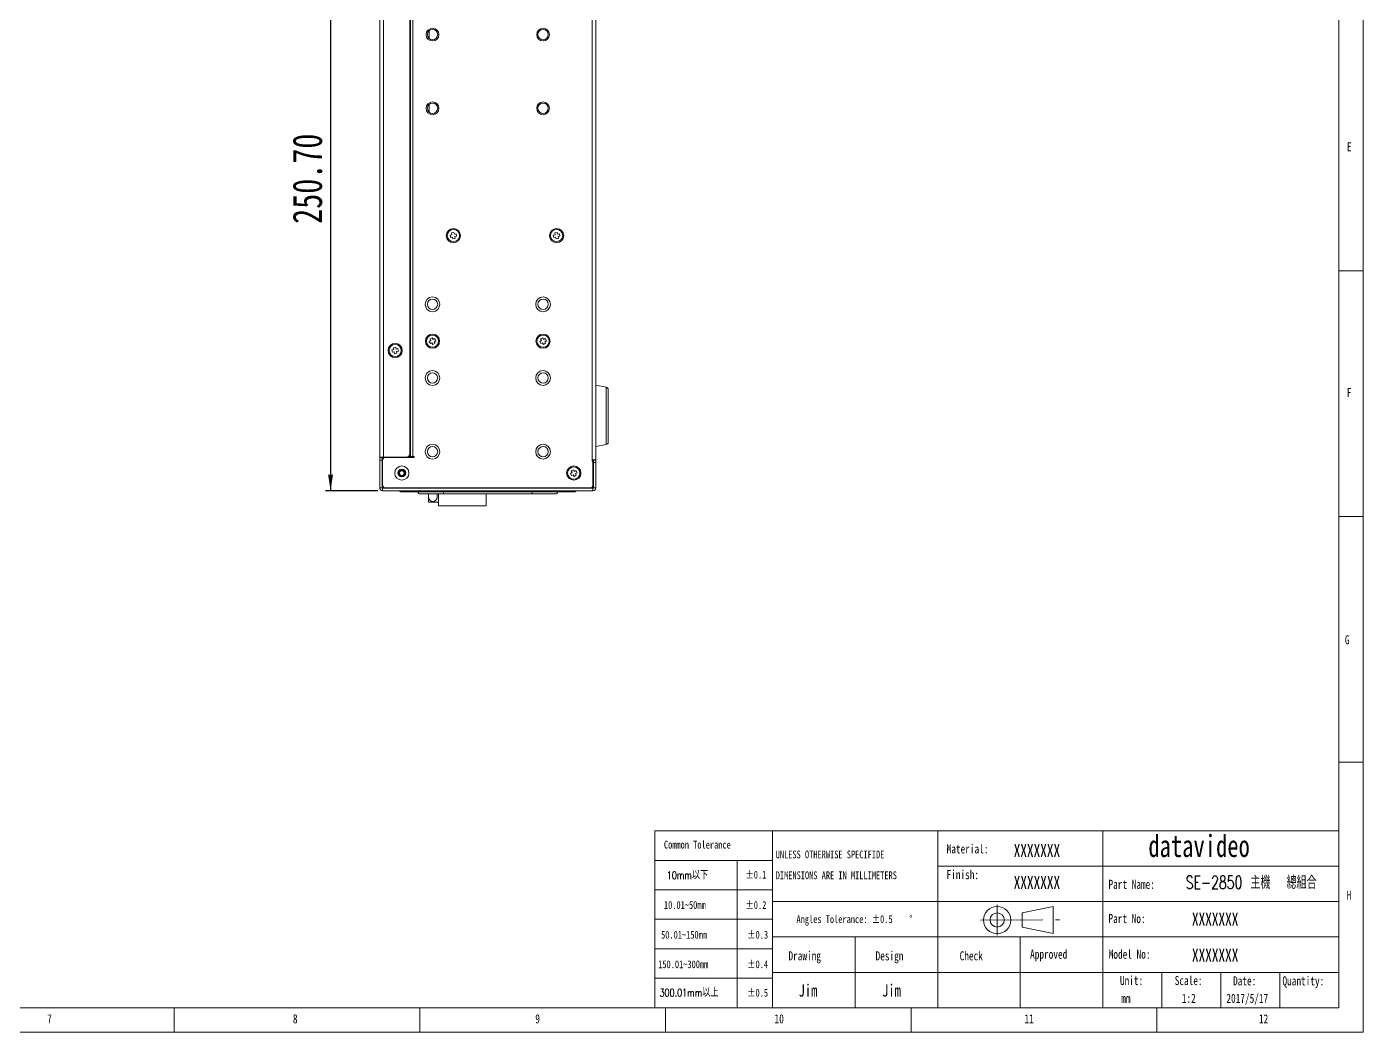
# Model space of a CAD drawing. Header units: millimetres. Extents: x 5 to 589, y 5 to 415.
# Drawn here: x 317 to 589, y 5 to 209.7 of the extents above; entities that cross this region are included whole.
import ezdxf

# ---------------------------------------------------------------- set-up
doc = ezdxf.new("R2010")
doc.units = ezdxf.units.MM
doc.linetypes.add('CENTERX2', pattern=[20.32, 12.7, -2.54, 2.54, -2.54])
doc.styles.add('SLDTEXTSTYLE0', font='TXT', dxfattribs={"width": 0.75})
doc.styles.add('SLDTEXTSTYLE1', font='TXT', dxfattribs={"width": 0.7})
doc.styles.add('SLDTEXTSTYLE2', font='TXT', dxfattribs={"width": 0.75, "bigfont": 'bigfont'})
doc.styles.add('SLDTEXTSTYLE4', font='TXT', dxfattribs={"width": 0.7, "bigfont": 'bigfont'})
doc.dimstyles.new('SLDDIMSTYLE2', dxfattribs={"dimtxt": 6, "dimasz": 3.302, "dimexe": 0, "dimexo": 0.0625, "dimgap": 1.5, "dimtad": 1, "dimlfac": 2, "dimrnd": 1e-09, "dimzin": 4, "dimdsep": 46, "dimtxsty": 'SLDTEXTSTYLE0', "dimsah": 1, "dimcen": 0.09, "dimadec": 0, "dimazin": 1, "dimtfac": 1, "dimtofl": 0, "dimtmove": 0, "dimatfit": 3, "dimfxl": 1, "dimfrac": 2, "dimtolj": 1, "dimtzin": 12, "dimarcsym": 0})

# ---------------------------------------------------------------- blocks, each defined once
blk = doc.blocks.new('SW_NOTE_0')
at = {"color": 0, "linetype": 'Continuous', "lineweight": 0, "attachment_point": 1}
for s, insert, char_height, style in [('Angles Tolerance: ±0.5', (0, 2.05), 1.5875, 'SLDTEXTSTYLE0'), ('°', (22.95, 2.09), 1.59, 'SLDTEXTSTYLE1')]:
    blk.add_mtext(s, dxfattribs=dict(at, insert=insert, char_height=char_height, style=style))
blk = doc.blocks.new('SW_NOTE_1')
at = {"color": 0, "linetype": 'Continuous', "lineweight": 0, "char_height": 1.5875, "attachment_point": 1, "style": 'SLDTEXTSTYLE0'}
for s, insert in [('UNLESS OTHERWISE SPECIFIDE', (0, 2.05)), ('DIMENSIONS ARE IN MILLIMETERS', (0, -2.19))]:
    blk.add_mtext(s, dxfattribs=dict(at, insert=insert))
blk = doc.blocks.new('_D_3')
for p, q in [((389.38, 240.59), (377.83, 240.59)), ((378.83, 240.59), (378.83, 115.24)), ((388.43, 115.24), (377.83, 115.24))]:
    blk.add_line(p, q)
for points in [[(378.83, 240.59), (378.32, 237.29), (379.33, 237.29)], [(378.83, 115.24), (379.33, 118.54), (378.32, 118.54)]]:
    blk.add_solid(points)
at = {"insert": (371.09, 169.57), "char_height": 6, "attachment_point": 1, "rotation": 90, "style": 'SLDTEXTSTYLE0'}
blk.add_mtext('250.70', dxfattribs=at)

msp = doc.modelspace()

# ---------------------------------------------------------------- linework, layer by layer
at = {"color": 7, "linetype": 'Continuous', "lineweight": 0}
for p, q in [((589, 5), (589, 415)), ((584, 10), (584, 410)), ((584, 160), (589, 160)), ((589, 110), (584, 110)), ((584, 60), (589, 60)), ((444.8, 46), (444.8, 10)), ((468.8, 46), (444.8, 46)), ((468.8, 46), (536, 46)), ((468.8, 46), (468.8, 24.4)), ((468.8, 24.4), (468.8, 46)), ((468.8, 46), (468.8, 10)), ((502.4, 24.4), (502.4, 46)), ((536, 46), (584, 46)), ((536, 46), (536, 10)), ((584, 46), (584, 10)), ((468.8, 40), (444.8, 40)), ((461.6, 40), (461.6, 10)), ((536, 38.8), (502.4, 38.8)), ((536, 38.8), (584, 38.8)), ((468.8, 34), (444.8, 34)), ((536, 31.6), (468.8, 31.6)), ((519.5612, 29.3101), (525.9091, 30.617)), ((525.9091, 30.617), (525.9091, 25.1231)), ((536, 31.6), (584, 31.6)), ((468.8, 28), (444.8, 28)), ((519.5612, 29.3101), (519.5612, 26.4301)), ((519.5612, 26.4301), (525.9091, 25.1231)), ((468.8, 22), (444.8, 22)), ((468.8, 10), (468.8, 24.4)), ((468.8, 10), (468.8, 24.4)), ((536, 24.4), (468.8, 24.4)), ((468.8, 17.2), (468.8, 24.4)), ((485.6, 10), (485.6, 24.4)), ((502.4, 17.2), (502.4, 24.4)), ((519.2, 17.2), (519.2, 24.4)), ((536, 24.4), (584, 24.4)), ((468.8, 17.2), (536, 17.2)), ((468.8, 17.2), (468.8, 10)), ((502.4, 17.2), (502.4, 10)), ((519.2, 17.2), (519.2, 10)), ((536, 17.2), (584, 17.2)), ((548, 17.2), (548, 10)), ((560, 17.2), (560, 10)), ((572, 17.2), (572, 10)), ((468.8, 16), (444.8, 16)), ((10, 10), (584, 10)), ((347, 5), (347, 10)), ((397, 10), (397, 5)), ((444.8, 10), (519.2, 10)), ((447, 10), (447, 5)), ((497, 10), (497, 5)), ((519.2, 10), (584, 10)), ((547, 10), (547, 5)), ((5, 5), (589, 5))]:
    msp.add_line(p, q, dxfattribs=at)
at = {"color": 7, "linetype": 'Continuous', "lineweight": 15}
for p, q in [((388.826, 122.0401), (388.826, 240.5401)), ((389.576, 122.0401), (389.576, 240.5401)), ((394.976, 122.7901), (394.976, 239.7901)), ((395.076, 240.5905), (395.076, 122.2405)), ((395.576, 240.5905), (395.576, 122.2405)), ((432.076, 121.5405), (432.076, 240.5905)), ((432.826, 121.5405), (432.826, 240.5905)), ((432.831, 169.4155), (432.826, 169.4155)), ((432.831, 169.4155), (432.831, 169.2119)), ((432.831, 169.2119), (432.831, 166.9155)), ((403.5304, 167.3594), (403.1632, 167.2831)), ((403.1632, 167.2831), (403.2649, 166.7935)), ((403.2649, 166.7935), (403.6321, 166.8698)), ((403.9436, 167.8282), (403.4541, 167.7265)), ((403.4541, 167.7265), (403.5304, 167.3594)), ((403.6321, 166.8698), (403.7084, 166.5027)), ((403.7084, 166.5027), (404.1979, 166.6044)), ((404.0199, 167.4611), (403.9436, 167.8282)), ((404.3871, 167.5374), (404.0199, 167.4611)), ((404.1216, 166.9715), (404.4888, 167.0478)), ((404.1979, 166.6044), (404.1216, 166.9715)), ((404.4888, 167.0478), (404.3871, 167.5374)), ((424.5304, 167.3594), (424.1632, 167.2831)), ((424.1632, 167.2831), (424.2649, 166.7935)), ((424.2649, 166.7935), (424.6321, 166.8698)), ((424.9436, 167.8282), (424.4541, 167.7265)), ((424.4541, 167.7265), (424.5304, 167.3594)), ((424.6321, 166.8698), (424.7084, 166.5027)), ((424.7084, 166.5027), (425.1979, 166.6044)), ((425.0199, 167.4611), (424.9436, 167.8282)), ((425.3871, 167.5374), (425.0199, 167.4611)), ((425.1216, 166.9715), (425.4888, 167.0478)), ((425.1979, 166.6044), (425.1216, 166.9715)), ((425.4888, 167.0478), (425.3871, 167.5374)), ((432.826, 166.9155), (432.831, 166.9155)), ((392.0936, 144.4529), (391.6041, 144.3512)), ((391.6041, 144.3512), (391.6804, 143.984)), ((392.1699, 144.0857), (392.0936, 144.4529)), ((399.2398, 145.7997), (398.9056, 145.6295)), ((398.9056, 145.6295), (399.1326, 145.184)), ((399.5151, 146.3608), (399.0695, 146.1339)), ((399.0695, 146.1339), (399.2398, 145.7997)), ((399.1326, 145.184), (399.4667, 145.3542)), ((399.4667, 145.3542), (399.6369, 145.0201)), ((399.6853, 146.0267), (399.5151, 146.3608)), ((399.6369, 145.0201), (400.0824, 145.247)), ((400.0194, 146.1969), (399.6853, 146.0267)), ((399.9122, 145.5812), (400.2464, 145.7514)), ((400.0824, 145.247), (399.9122, 145.5812)), ((400.2464, 145.7514), (400.0194, 146.1969)), ((421.7398, 145.7997), (421.4056, 145.6295)), ((421.4056, 145.6295), (421.6326, 145.184)), ((422.0151, 146.3608), (421.5695, 146.1339)), ((421.5695, 146.1339), (421.7398, 145.7997)), ((421.6326, 145.184), (421.9667, 145.3542)), ((421.9667, 145.3542), (422.1369, 145.0201)), ((422.1853, 146.0267), (422.0151, 146.3608)), ((422.1369, 145.0201), (422.5824, 145.247)), ((422.5194, 146.1969), (422.1853, 146.0267)), ((422.4122, 145.5812), (422.7464, 145.7514)), ((422.5824, 145.247), (422.4122, 145.5812)), ((422.7464, 145.7514), (422.5194, 146.1969)), ((391.6804, 143.984), (391.3132, 143.9077)), ((391.3132, 143.9077), (391.4149, 143.4182)), ((391.4149, 143.4182), (391.7821, 143.4945)), ((391.7821, 143.4945), (391.8584, 143.1273)), ((391.8584, 143.1273), (392.3479, 143.229)), ((392.5371, 144.162), (392.1699, 144.0857)), ((392.2716, 143.5962), (392.6388, 143.6725)), ((392.3479, 143.229), (392.2716, 143.5962)), ((392.6388, 143.6725), (392.5371, 144.162)), ((434.9241, 136.2958), (432.826, 136.7155)), ((435.326, 135.8056), (435.326, 125.1254)), ((432.826, 124.2155), (434.9241, 124.6351)), ((432.826, 124.2151), (434.9241, 124.6347)), ((389.576, 122.0401), (388.826, 122.0401)), ((388.826, 121.4905), (388.826, 121.9905)), ((388.826, 121.9905), (389.326, 121.9905)), ((389.326, 121.4905), (388.826, 121.4905)), ((388.826, 115.8405), (388.826, 121.4905)), ((389.326, 121.9905), (389.326, 121.4905)), ((389.326, 121.9905), (389.376, 121.9905)), ((389.326, 115.8405), (389.326, 121.4905)), ((389.326, 121.4905), (389.376, 121.4905)), ((389.376, 122.0401), (389.376, 121.9905)), ((389.376, 121.4905), (389.376, 121.9905)), ((389.876, 121.9905), (389.376, 121.9905)), ((389.376, 121.4905), (389.426, 121.493)), ((389.376, 121.4905), (389.376, 119.812)), ((389.426, 116.3405), (389.426, 121.4905)), ((394.226, 122.0401), (389.576, 122.0401)), ((389.876, 122.0401), (389.876, 121.9905)), ((389.926, 121.9905), (389.926, 122.0401)), ((389.926, 121.9905), (395.826, 121.9905)), ((390.426, 121.9905), (390.426, 122.0401)), ((394.7363, 122.2405), (395.076, 122.2405)), ((395.076, 122.2405), (395.576, 122.2405)), ((395.826, 122.2405), (395.576, 122.2405)), ((395.826, 121.9905), (395.826, 122.2405)), ((432.076, 121.2905), (432.076, 121.5405)), ((432.076, 121.5405), (432.826, 121.5405)), ((432.076, 121.3905), (432.276, 121.3905)), ((432.226, 121.2905), (432.076, 121.2905)), ((432.226, 121.2905), (432.226, 116.3405)), ((432.276, 121.4905), (432.276, 121.5405)), ((432.276, 121.4905), (432.326, 121.4905)), ((432.276, 121.3905), (432.276, 120.3905)), ((432.276, 120.9905), (432.326, 120.9905)), ((432.276, 120.3905), (432.276, 116.2405)), ((432.326, 119.6905), (432.276, 119.6905)), ((432.326, 121.4905), (432.826, 121.4905)), ((432.326, 120.9905), (432.326, 121.4905)), ((432.326, 120.9905), (432.326, 115.8405)), ((432.826, 120.9905), (432.326, 120.9905)), ((432.826, 121.4905), (432.826, 120.9905)), ((432.826, 120.9905), (432.826, 115.8405)), ((389.3874, 119.6817), (389.426, 119.4628)), ((427.9898, 118.9497), (427.6556, 118.7795)), ((427.6556, 118.7795), (427.8826, 118.334)), ((428.2651, 119.5108), (427.8195, 119.2839)), ((427.8195, 119.2839), (427.9898, 118.9497)), ((427.8826, 118.334), (428.2167, 118.5042)), ((428.2167, 118.5042), (428.3869, 118.1701)), ((428.4353, 119.1767), (428.2651, 119.5108)), ((428.3869, 118.1701), (428.8324, 118.397)), ((428.7694, 119.3469), (428.4353, 119.1767)), ((428.6622, 118.7312), (428.9964, 118.9014)), ((428.8324, 118.397), (428.6622, 118.7312)), ((428.9964, 118.9014), (428.7694, 119.3469)), ((432.276, 118.2405), (432.326, 118.2405)), ((388.826, 115.8405), (389.326, 115.8405)), ((389.326, 116.0405), (389.526, 116.0405)), ((389.426, 115.7405), (389.426, 115.2405)), ((432.226, 115.7405), (389.426, 115.7405)), ((432.226, 115.2405), (389.426, 115.2405)), ((431.726, 115.8405), (389.926, 115.8405)), ((390.426, 115.7405), (390.426, 115.8405)), ((393.2957, 114.9905), (393.076, 114.9905)), ((397.7099, 114.9905), (393.2957, 114.9905)), ((401.826, 114.5905), (397.076, 114.5905)), ((398.2402, 114.9905), (397.7099, 114.9905)), ((398.2402, 114.9905), (398.2402, 115.2405)), ((423.4118, 114.9905), (398.2402, 114.9905)), ((398.7622, 114.5905), (398.7622, 113.9405)), ((400.5122, 114.5905), (400.5122, 113.9405)), ((400.7622, 112.1905), (400.7622, 114.5905)), ((419.826, 114.5905), (401.826, 114.5905)), ((410.5122, 114.5905), (410.5122, 112.1905)), ((424.576, 114.5905), (419.826, 114.5905)), ((423.4118, 114.9905), (423.4118, 115.2405)), ((423.9421, 114.9905), (423.4118, 114.9905)), ((428.3563, 114.9905), (423.9421, 114.9905)), ((428.576, 114.9905), (428.3563, 114.9905)), ((431.776, 115.7405), (431.776, 115.843)), ((432.226, 115.2405), (432.226, 115.7405)), ((432.2343, 116.0405), (432.326, 116.0405)), ((432.326, 115.8405), (432.826, 115.8405)), ((398.7622, 113.9405), (398.7622, 112.9405)), ((400.7622, 112.9405), (398.7622, 112.9405)), ((400.7622, 112.1905), (410.5122, 112.1905))]:
    msp.add_line(p, q, dxfattribs=at)
at = {"color": 8, "linetype": 'Continuous', "lineweight": 15}
for p, q in [((398.926, 208.9151), (398.926, 207.2658)), ((398.926, 193.9151), (398.926, 192.2658)), ((434.9241, 124.6351), (434.9241, 136.2958)), ((389.426, 119.812), (389.376, 119.812)), ((389.426, 119.6885), (389.3874, 119.6817)), ((432.076, 121.4905), (432.276, 121.4905)), ((432.276, 120.3905), (432.226, 120.3905)), ((432.276, 121.4905), (432.276, 121.3905)), ((390.326, 115.7506), (390.326, 115.7405)), ((401.826, 114.5905), (401.826, 114.9905)), ((419.826, 114.9905), (419.826, 114.5905)), ((432.276, 116.2405), (432.2159, 116.2405))]:
    msp.add_line(p, q, dxfattribs=at)
at = {"color": 7, "linetype": 'CENTERX2', "lineweight": 0}
for p, q in [((514.4935, 30.921), (514.4935, 24.7621)), ((511.116, 27.8415), (527.187, 27.8701))]:
    msp.add_line(p, q, dxfattribs=at)
at = {"color": 7, "linetype": 'Continuous', "lineweight": 15}
for centre, radius in [((399.576, 208.0905), 1.3), ((399.576, 208.0905), 1.05), ((422.076, 208.0905), 1.3), ((422.076, 208.0905), 1.05), ((399.576, 193.0905), 1.3), ((399.576, 193.0905), 1.05), ((422.076, 193.0905), 1.3), ((422.076, 193.0905), 1.05), ((403.826, 167.1655), 1.45), ((403.826, 167.1655), 1.25), ((424.826, 167.1655), 1.45), ((424.826, 167.1655), 1.25), ((399.576, 153.1905), 1.5), ((399.576, 153.1905), 1.05), ((422.076, 153.1905), 1.5), ((422.076, 153.1905), 1.05), ((399.576, 145.6905), 1.45), ((399.576, 145.6905), 1.25), ((422.076, 145.6905), 1.45), ((422.076, 145.6905), 1.25), ((391.976, 143.7901), 1.45), ((391.976, 143.7901), 1.25), ((399.576, 138.1905), 1.5), ((399.576, 138.1905), 1.05), ((422.076, 138.1905), 1.5), ((422.076, 138.1905), 1.05), ((399.576, 123.1905), 1.5), ((399.576, 123.1905), 1.05), ((422.076, 123.1905), 1.5), ((422.076, 123.1905), 1.05), ((393.326, 118.8405), 1.45), ((428.326, 118.8405), 1.45), ((428.326, 118.8405), 1.25), ((393.326, 118.8405), 0.8), ((393.326, 118.8405), 0.65), ((393.326, 118.8405), 0.475)]:
    msp.add_circle(centre, radius, dxfattribs=at)
at = {"color": 7, "linetype": 'Continuous', "lineweight": 0}
for centre, radius in [((514.4935, 27.8415), 2.7755), ((514.4935, 27.8572), 1.44)]:
    msp.add_circle(centre, radius, dxfattribs=at)
at = {"color": 7, "linetype": 'Continuous', "lineweight": 15}
for centre, radius, start, end in [((399.576, 153.1905), 1.05, 90, 180), ((399.576, 153.1905), 1.05, 270, 90), ((422.076, 153.1905), 1.05, 90, 180), ((422.076, 153.1905), 1.05, 270, 90), ((434.826, 135.8056), 0.5, 0, 78.690068), ((434.826, 125.1254), 0.5, 281.309932, 0), ((434.826, 125.125), 0.5, 281.309932, 0), ((394.226, 122.7901), 0.75, 270, 0), ((399.576, 123.1905), 1.05, 90, 180), ((399.576, 123.1905), 1.05, 270, 90), ((422.076, 123.1905), 1.05, 90, 180), ((422.076, 123.1905), 1.05, 270, 90), ((390.126, 119.812), 0.75, 180, 190), ((389.926, 121.4905), 0.5, 90, 180), ((389.426, 115.8405), 0.6, 180, 270), ((389.426, 115.8405), 0.1, 180, 270), ((389.926, 116.3405), 0.5, 180, 270), ((390.426, 116.2405), 0.5, 233.130102, 270), ((393.076, 115.2405), 0.25, 180, 270), ((393.3399, 115.2092), 0.2232, 171.951703, 258.578055), ((397.076, 115.0905), 0.5, 191.536959, 270), ((397.7541, 115.2092), 0.2232, 171.950293, 258.578327), ((423.8979, 115.2092), 0.2232, 281.421736, 8.049645), ((424.576, 115.0905), 0.5, 270, 348.463041), ((428.3121, 115.2092), 0.2232, 281.421841, 8.049397), ((428.576, 115.2405), 0.25, 270, 0), ((431.726, 116.3405), 0.5, 270, 0), ((431.776, 116.2405), 0.5, 270, 0), ((432.226, 115.8405), 0.1, 270, 0), ((432.226, 115.8405), 0.6, 270, 0), ((399.6372, 113.9405), 0.875, 180, 0)]:
    msp.add_arc(centre, radius, start, end, dxfattribs=at)

# ---------------------------------------------------------------- block references
at = {"color": 7, "linetype": 'Continuous', "lineweight": 0}
for name, p in [('SW_NOTE_1', (469.4225, 39.9441)), ('SW_NOTE_0', (473.6525, 26.7709))]:
    msp.add_blockref(name, p, dxfattribs=at)

# ---------------------------------------------------------------- texts
at = {"color": 7, "linetype": 'Continuous', "lineweight": 0, "attachment_point": 1}
for s, insert, char_height, style in [('E', (585.6667, 186.168), 1.8521, 'SLDTEXTSTYLE0'), ('F', (585.6667, 136.168), 1.8521, 'SLDTEXTSTYLE0'), ('G', (585.2516, 85.8233), 1.8521, 'SLDTEXTSTYLE0'), ('Common Tolerance', (446.674, 43.9873), 1.5875, 'SLDTEXTSTYLE0'), ('datavideo', (545.2612, 45.1741), 4.49792, 'SLDTEXTSTYLE0'), ('Material:', (504.2127, 43.2623), 1.85208, 'SLDTEXTSTYLE0'), ('XXXXXXX', (517.8557, 43.332), 2.64583, 'SLDTEXTSTYLE0'), ('Finish:', (504.1814, 38.0203), 1.85208, 'SLDTEXTSTYLE0'), ('10mm以下', (447.2605, 37.7572), 1.5875, 'SLDTEXTSTYLE2'), ('±0.1', (463.2564, 37.8771), 1.5875, 'SLDTEXTSTYLE0'), ('XXXXXXX', (517.8557, 36.8354), 2.64583, 'SLDTEXTSTYLE0'), ('Part Name:', (537.1468, 36.0459), 1.85208, 'SLDTEXTSTYLE0'), ('SE-2850 主機  總組合', (552.8725, 36.8354), 2.645833, 'SLDTEXTSTYLE4'), ('H', (585.6163, 33.843), 1.8521, 'SLDTEXTSTYLE0'), ('10.01~50mm', (446.674, 31.7083), 1.5875, 'SLDTEXTSTYLE0'), ('±0.2', (463.2564, 31.7083), 1.5875, 'SLDTEXTSTYLE0'), ('Part No:', (537.1468, 29.0805), 1.85208, 'SLDTEXTSTYLE0'), ('XXXXXXX', (554.1327, 29.3684), 2.64583, 'SLDTEXTSTYLE0'), ('50.01~150mm', (446.0875, 25.6428), 1.5875, 'SLDTEXTSTYLE0'), ('±0.3', (463.6163, 25.6428), 1.5875, 'SLDTEXTSTYLE0'), ('Approved', (521.1973, 21.8208), 1.85208, 'SLDTEXTSTYLE0'), ('Model No:', (537.1951, 21.8208), 1.85208, 'SLDTEXTSTYLE0'), ('XXXXXXX', (554.1327, 22.0252), 2.64583, 'SLDTEXTSTYLE0'), ('150.01~300mm', (445.501, 19.6377), 1.5875, 'SLDTEXTSTYLE0'), ('±0.4', (463.6163, 19.6377), 1.5875, 'SLDTEXTSTYLE0'), ('Drawing', (472.0165, 21.491), 1.85208, 'SLDTEXTSTYLE0'), ('Design', (489.741, 21.491), 1.85208, 'SLDTEXTSTYLE0'), ('Check', (506.8555, 21.491), 1.85208, 'SLDTEXTSTYLE0'), ('Unit:', (539.4754, 16.4644), 1.85208, 'SLDTEXTSTYLE0'), ('Scale:', (550.6233, 16.4644), 1.85208, 'SLDTEXTSTYLE0'), ('Date:', (562.5048, 16.3951), 1.85208, 'SLDTEXTSTYLE0'), ('Quantity:', (572.5554, 16.3951), 1.85208, 'SLDTEXTSTYLE0'), ('300.01mm以上', (445.7847, 13.8433), 1.5875, 'SLDTEXTSTYLE2'), ('±0.5', (463.6163, 13.8433), 1.5875, 'SLDTEXTSTYLE0'), ('Jim', (474.0783, 14.7543), 2.5, 'SLDTEXTSTYLE0'), ('Jim', (491.0713, 14.7543), 2.5, 'SLDTEXTSTYLE0'), ('mm', (539.7275, 12.8384), 1.85208, 'SLDTEXTSTYLE0'), ('1:2', (552.0763, 12.8384), 1.85208, 'SLDTEXTSTYLE0'), ('2017/5/17', (561.1448, 12.8384), 1.85208, 'SLDTEXTSTYLE0'), ('7', (321.1667, 8.668), 1.8521, 'SLDTEXTSTYLE0'), ('8', (371.1667, 8.668), 1.8521, 'SLDTEXTSTYLE0'), ('9', (420.4897, 8.668), 1.8521, 'SLDTEXTSTYLE0'), ('10', (469.1878, 8.668), 1.85208, 'SLDTEXTSTYLE0'), ('11', (520.0543, 8.668), 1.85208, 'SLDTEXTSTYLE0'), ('12', (567.7721, 8.668), 1.85208, 'SLDTEXTSTYLE0')]:
    msp.add_mtext(s, dxfattribs=dict(at, insert=insert, char_height=char_height, style=style))

# ---------------------------------------------------------------- dimensions: what is measured, and where the dimension line sits
dim = msp.add_linear_dim(base=(378.826, 115.2405), p1=(390.376, 240.5905), p2=(389.426, 115.2405), angle=90, dimstyle='SLDDIMSTYLE2')
dim.commit()
dim.dimension.update_dxf_attribs({"geometry": '_D_3', "text_midpoint": (378.826, 181.7654), "dimtype": 160})

doc.saveas('drawing.dxf')
